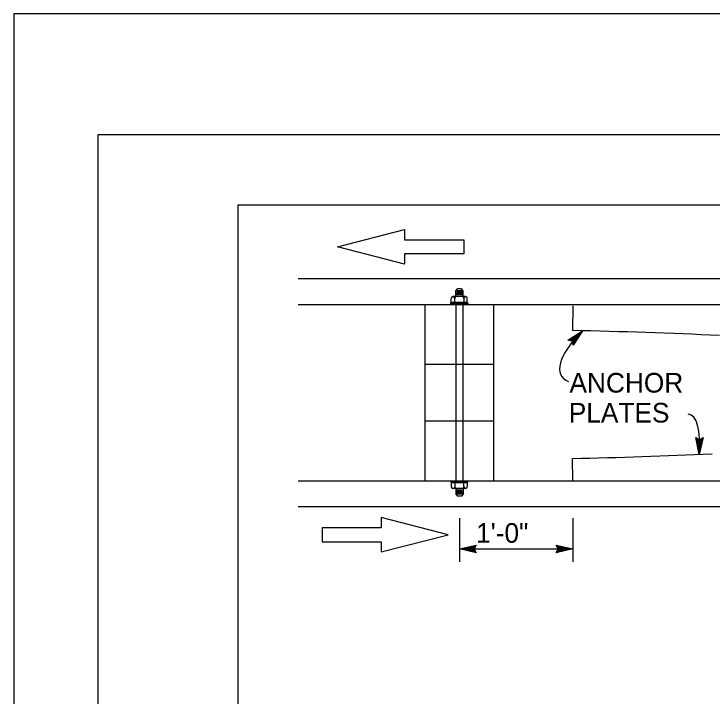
# Model space of a CAD drawing. Extents: x -894 to 866, y -472 to 714.
# Drawn here: x -894 to -645.1, y 470.4 to 713.6 of the extents above; entities that cross this region are included whole.
import ezdxf

# ---------------------------------------------------------------- set-up
doc = ezdxf.new("R2010")
doc.units = 0
for name, color, linetype in [('border_PLOTTING-ELEMENTS', 7, 'Continuous'), ('border_rw_22x34_Cut_Lines', 7, 'Continuous'), ('border_SHEET', 7, 'Continuous'), ('pp_PRESENTATION', 7, 'Continuous'), ('tcd_RAILING', 7, 'Continuous'), ('tcd_RAILING-anno', 7, 'Continuous')]:
    doc.layers.add(name, color=color, linetype=linetype)

msp = doc.modelspace()

# ---------------------------------------------------------------- linework, layer by layer
at = {"layer": 'border_PLOTTING-ELEMENTS'}
for points in [[(-894.04, -472.44), (865.96, -472.44), (865.96, 713.56), (-894.04, 713.56)], [(-864.04, 670.56), (835.96, 670.56), (835.96, -429.44), (-864.04, -429.44)]]:
    msp.add_lwpolyline(points, close=True, dxfattribs=at)
at = {"layer": 'border_rw_22x34_Cut_Lines'}
msp.add_lwpolyline([(-864.04, 670.56), (835.96, 670.56), (835.96, -429.44), (-864.04, -429.44)], close=True, dxfattribs=at)
at = {"layer": 'border_SHEET'}
for p, q in [((-814.04, 645.56), (810.96, 645.56)), ((-814.04, -404.44), (-814.04, 645.56))]:
    msp.add_line(p, q, dxfattribs=at)
at = {"layer": 'pp_PRESENTATION'}
for p, q in [((-778.67, 630.56), (-754.76, 636.7)), ((-754.76, 636.7), (-754.76, 633.06)), ((-754.76, 633.06), (-733.66, 633.06)), ((-733.66, 633.06), (-733.66, 630.56)), ((-754.76, 624.42), (-778.67, 630.56)), ((-733.66, 630.56), (-733.66, 628.06)), ((-733.66, 628.06), (-754.76, 628.06)), ((-754.76, 628.06), (-754.76, 624.42)), ((-739.18, 527.91), (-763.09, 534.05)), ((-763.09, 534.05), (-763.09, 530.41)), ((-763.09, 530.41), (-784.18, 530.41)), ((-784.18, 530.41), (-784.18, 527.91)), ((-784.18, 527.91), (-784.18, 525.41)), ((-763.08, 521.77), (-739.18, 527.91)), ((-784.18, 525.41), (-763.08, 525.41)), ((-763.08, 525.41), (-763.08, 521.77))]:
    msp.add_line(p, q, dxfattribs=at)
at = {"layer": 'tcd_RAILING'}
for p, q in [((-792.71, 619.26), (-492.47, 619.26)), ((-736.54, 614.9), (-735.86, 615.57)), ((-733.85, 614.9), (-736.54, 614.9)), ((-736.54, 612.88), (-736.54, 614.9)), ((-734.52, 615.57), (-735.86, 615.57)), ((-733.85, 614.9), (-734.52, 615.57)), ((-733.85, 612.88), (-733.85, 614.9)), ((-732.99, 612.8), (-737.49, 612.8)), ((-733.85, 613.92), (-736.54, 613.92)), ((-733.85, 612.88), (-736.54, 612.88)), ((-734.19, 613.43), (-736.21, 613.43)), ((-734.14, 614.41), (-736.16, 614.41)), ((-792.71, 610.04), (-488.51, 610.04)), ((-747.47, 547.18), (-747.47, 610.04)), ((-738.26, 610.28), (-738.26, 610.61)), ((-738.26, 610.61), (-732.21, 610.61)), ((-732.21, 610.27), (-738.26, 610.27)), ((-738.1, 610.76), (-738.1, 612.19)), ((-732.4, 610.76), (-738.1, 610.76)), ((-736.88, 610.76), (-736.88, 612.27)), ((-736.47, 610.07), (-736.47, 547.15)), ((-733.96, 610.05), (-733.96, 547.17)), ((-733.62, 612.19), (-733.62, 610.76)), ((-732.4, 610.76), (-732.4, 612.22)), ((-732.21, 610.61), (-732.21, 610.28)), ((-722.97, 547.18), (-722.97, 610.04)), ((-694.71, 609.57), (-694.91, 600.72)), ((-747.47, 588.67), (-722.97, 588.67)), ((-747.47, 568.55), (-722.97, 568.55)), ((-694.72, 547.18), (-694.89, 555.09)), ((-792.71, 547.18), (-492.47, 547.18)), ((-732.21, 546.97), (-738.26, 546.97)), ((-738.26, 546.96), (-738.26, 546.62)), ((-738.26, 546.62), (-732.21, 546.62)), ((-732.4, 546.47), (-738.1, 546.47)), ((-738.1, 546.47), (-738.1, 545.04)), ((-736.88, 546.47), (-736.88, 544.96)), ((-733.62, 545.05), (-733.62, 546.47)), ((-732.4, 546.47), (-732.4, 545.01)), ((-732.21, 546.62), (-732.21, 546.96)), ((-732.99, 544.44), (-737.49, 544.44)), ((-733.85, 544.35), (-736.54, 544.35)), ((-736.54, 544.35), (-736.54, 542.34)), ((-733.85, 543.32), (-736.54, 543.32)), ((-734.19, 543.81), (-736.21, 543.81)), ((-734.14, 542.83), (-736.16, 542.83)), ((-733.85, 544.35), (-733.85, 542.34)), ((-733.85, 542.34), (-736.54, 542.34)), ((-736.54, 542.34), (-735.86, 541.67)), ((-734.52, 541.67), (-735.86, 541.67)), ((-733.85, 542.34), (-734.52, 541.67)), ((-792.71, 537.96), (-492.47, 537.96))]:
    msp.add_line(p, q, dxfattribs=at)
for centre, radius, start, end in [((-737.49, 612.19), 0.61, 8.2125, 179.2776), ((-736.26, 612.18), 0.61, 91.8976, 179.5004), ((-734.23, 612.19), 0.61, 359.6015, 87.0732), ((-733.01, 612.19), 0.61, 3.6172, 175.1952), ((-745.45, -1648.03), 2249.32, 87.37644, 88.71234), ((-745.44, 2803.84), 2249.32, 271.28766, 272.55606), ((-737.49, 545.05), 0.61, 180.7224, 351.7875), ((-736.26, 545.05), 0.61, 180.4996, 268.1024), ((-734.23, 545.05), 0.61, 272.9268, 0.3985), ((-733.01, 545.05), 0.61, 184.8049, 356.3828)]:
    msp.add_arc(centre, radius, start, end, dxfattribs=at)
at = {"layer": 'tcd_RAILING-anno'}
for p, q in [((-696.53, 597.33), (-691.34, 600.63)), ((-691.34, 600.63), (-694.64, 595.44)), ((-691.34, 600.63), (-691.34, 600.63)), ((-696.12, 597.23), (-692.32, 599.66)), ((-695.7, 597.14), (-693.3, 598.68)), ((-695.33, 597.02), (-694.27, 597.7)), ((-694.27, 597.7), (-694.93, 596.66)), ((-693.3, 598.68), (-694.85, 596.24)), ((-692.32, 599.65), (-694.73, 595.87)), ((-695.01, 596.95), (-696.53, 597.33)), ((-696.53, 597.33), (-696.53, 597.33)), ((-694.64, 595.44), (-695.01, 596.95)), ((-694.64, 595.45), (-694.64, 595.45)), ((-649.71, 556.56), (-650.91, 562.59)), ((-650.91, 562.59), (-650.91, 562.59)), ((-650.91, 562.59), (-649.6, 561.76)), ((-649.68, 557.95), (-650.56, 562.35)), ((-649.65, 559.32), (-650.22, 562.16)), ((-649.62, 560.7), (-649.86, 561.92)), ((-648.24, 562.53), (-649.71, 556.56)), ((-648.6, 562.32), (-649.68, 557.94)), ((-648.97, 562.1), (-649.65, 559.32)), ((-649.32, 561.93), (-649.62, 560.7)), ((-649.6, 561.76), (-648.24, 562.53)), ((-648.24, 562.53), (-648.24, 562.53)), ((-649.71, 556.56), (-649.71, 556.56)), ((-735.19, 533.8), (-735.19, 518.22)), ((-694.72, 533.8), (-694.72, 518.22)), ((-735.19, 522.84), (-729.19, 524.17)), ((-735.19, 522.84), (-694.72, 522.84)), ((-729.19, 521.5), (-735.19, 522.84)), ((-735.19, 522.84), (-735.19, 522.84)), ((-729.41, 521.85), (-733.81, 522.84)), ((-733.8, 522.84), (-729.43, 523.81)), ((-732.43, 522.84), (-729.6, 523.46)), ((-729.64, 522.21), (-732.43, 522.84)), ((-731.05, 522.83), (-729.84, 523.1)), ((-729.82, 522.56), (-731.05, 522.83)), ((-729.19, 524.17), (-729.99, 522.84)), ((-729.99, 522.84), (-729.19, 521.5)), ((-729.19, 524.17), (-729.19, 524.17)), ((-699.92, 522.84), (-700.72, 524.18)), ((-700.72, 524.18), (-700.72, 524.18)), ((-700.72, 524.18), (-694.72, 522.84)), ((-694.72, 522.84), (-700.72, 521.51)), ((-700.72, 521.51), (-699.92, 522.84)), ((-700.5, 523.82), (-696.1, 522.84)), ((-696.11, 522.83), (-700.48, 521.87)), ((-697.48, 522.84), (-700.3, 522.21)), ((-700.27, 523.46), (-697.48, 522.84)), ((-700.09, 523.12), (-698.86, 522.84)), ((-698.86, 522.84), (-700.07, 522.57)), ((-694.72, 522.84), (-694.72, 522.84)), ((-729.19, 521.5), (-729.19, 521.5)), ((-700.72, 521.51), (-700.72, 521.51))]:
    msp.add_line(p, q, dxfattribs=at)
for centre, major_axis, ratio, start_param, end_param in [((-668.77, 602.94), (30.08, 18.37), 0.341351, 2.190401, 3.396006), ((-662.85, 538.29), (-9.79, -32.54), 0.276177, 2.247651, 3.199086)]:
    msp.add_ellipse(centre, major_axis=major_axis, ratio=ratio, start_param=start_param, end_param=end_param, dxfattribs=at)

# ---------------------------------------------------------------- texts
for s, p in [('ANCHOR', (-695.96, 578.59)), ('PLATES', (-696.21, 567.92)), ('1\'-0"', (-729.26, 525.06))]:
    msp.add_text(s, height=7, dxfattribs=at).set_placement(p)

doc.saveas('drawing.dxf')
